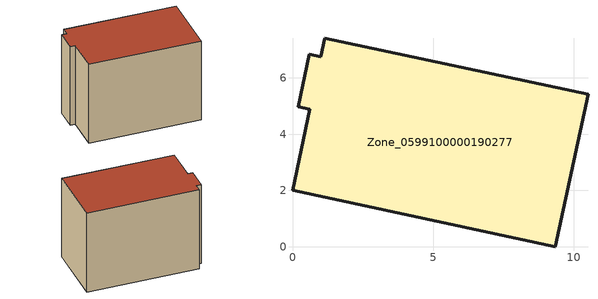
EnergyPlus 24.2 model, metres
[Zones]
Zone_0599100000190277
 floor ground (C_G): 10.5,5.42 9.34,0 0,2 0.62,4.89 0.2,4.98 0.59,6.84 1.01,6.75 1.15,7.41 z0
 wall outside (C_F): 1.01,6.75 0.59,6.84 0.2,4.98 0.62,4.89 0,2 9.34,0 10.5,5.42 1.15,7.41 1.01,6.75 z0:7.37
 roof outside (C_R): 10.5,5.42 1.15,7.41 1.01,6.75 0.59,6.84 0.2,4.98 0.62,4.89 0,2 9.34,0 z7.37
[BUILDING]
Pand.0599100000190277: North Axis=0; Terrain=City; Loads Convergence Tolerance Value=0.04; Temperature Convergence Tolerance Value=0.4; Solar Distribution=FullExterior; Maximum Number of Warmup Days=25; Minimum Number of Warmup Days=1
[Site:Location]
Rotterdam.The.Hague.AP_ZH_NLD Design_Conditions: Latitude=51.96; Longitude=4.45; Time Zone=1; Elevation=-4.5
[SITE:GROUNDTEMPERATURE:BUILDINGSURFACE]
18, 18, 18, 18, 18, 18, 18, 18, 18, 18, 18, 18
[MATERIAL] Thermal Absorptance=0.9; Solar Absorptance=0.7; Visible Absorptance=0.7
Name | Roughness | Thickness | Conductivity | Density | Specific Heat
G.TC.1975-1991 | MediumSmooth | 0.15 | 0.288461 | 540 | 1210
F.TC.1975-1991 | Rough | 0.3 | 0.230769 | 1920 | 840
R.TC.1975-1991 | MediumRough | 0.2 | 0.153846 | 1500 | 1000
[CONSTRUCTION]
C_G: G.TC.1975-1991
C_F: F.TC.1975-1991
C_R: R.TC.1975-1991
[ZONE]
Zone_0599100000190277: Type=1; Multiplier=1; Ceiling Height=Autocalculate; Volume=Autocalculate; Floor Area=autocalculate; Part of Total Floor Area=Yes
[ZONEINFILTRATION:DESIGNFLOWRATE]
Infil_Zone_0599100000190277: Zone or ZoneList or Space or SpaceList=Zone_0599100000190277; Schedule=AlwaysOn; Design Flow Rate Calculation Method=Flow/Area; Flow Rate per Floor Area=0.003; Constant Term Coefficient=1; Temperature Term Coefficient=0; Velocity Term Coefficient=0; Velocity Squared Term Coefficient=0
[HVACTEMPLATE:ZONE:IDEALLOADSAIRSYSTEM]
Zone_0599100000190277: Maximum Heating Supply Air Temperature=50; Minimum Cooling Supply Air Temperature=13; Maximum Heating Supply Air Humidity Ratio=0.0156; Minimum Cooling Supply Air Humidity Ratio=0.0077; Heating Limit=NoLimit; Cooling Limit=NoLimit; Dehumidification Control Type=ConstantSensibleHeatRatio; Cooling Sensible Heat Ratio=0.7; Dehumidification Setpoint=60; Humidification Control Type=None; Humidification Setpoint=30; Outdoor Air Method=None; Outdoor Air Flow Rate per Person=0.00944; Outdoor Air Flow Rate per Zone Floor Area=0; Outdoor Air Flow Rate per Zone=0; Demand Controlled Ventilation Type=None; Outdoor Air Economizer Type=NoEconomizer; Heat Recovery Type=None; Sensible Heat Recovery Effectiveness=0.7; Latent Heat Recovery Effectiveness=0.65
[ZONECONTROL:THERMOSTAT]
ThermostatControl_Zone_0599100000190277: Zone or ZoneList=Zone_0599100000190277; Control Type Schedule=DualSetpointControlType; Control 1=Thermostat_Zone_0599100000190277; Temperature Difference Between Cutout And Setpoint=0
[THERMOSTATSETPOINT:DUALSETPOINT]
Thermostat_Zone_0599100000190277: Heating Setpoint Temperature Schedule=HeatingSetpoint_Zone_0599100000190277; Cooling Setpoint Temperature Schedule=CoolingSetpoint_Zone_0599100000190277
[SCHEDULE:COMPACT]
HeatingSetpoint_Zone_0599100000190277: Through: 12/31, For: AllDays, Until: 24:00, 21
CoolingSetpoint_Zone_0599100000190277: Through: 12/31, For: AllDays, Until: 24:00, 24
DualSetpointControlType: Through: 12/31, For: AllDays, Until: 24:00, 4
AlwaysOn: Through: 12/31, For: AllDays, Until: 24:00, 1
